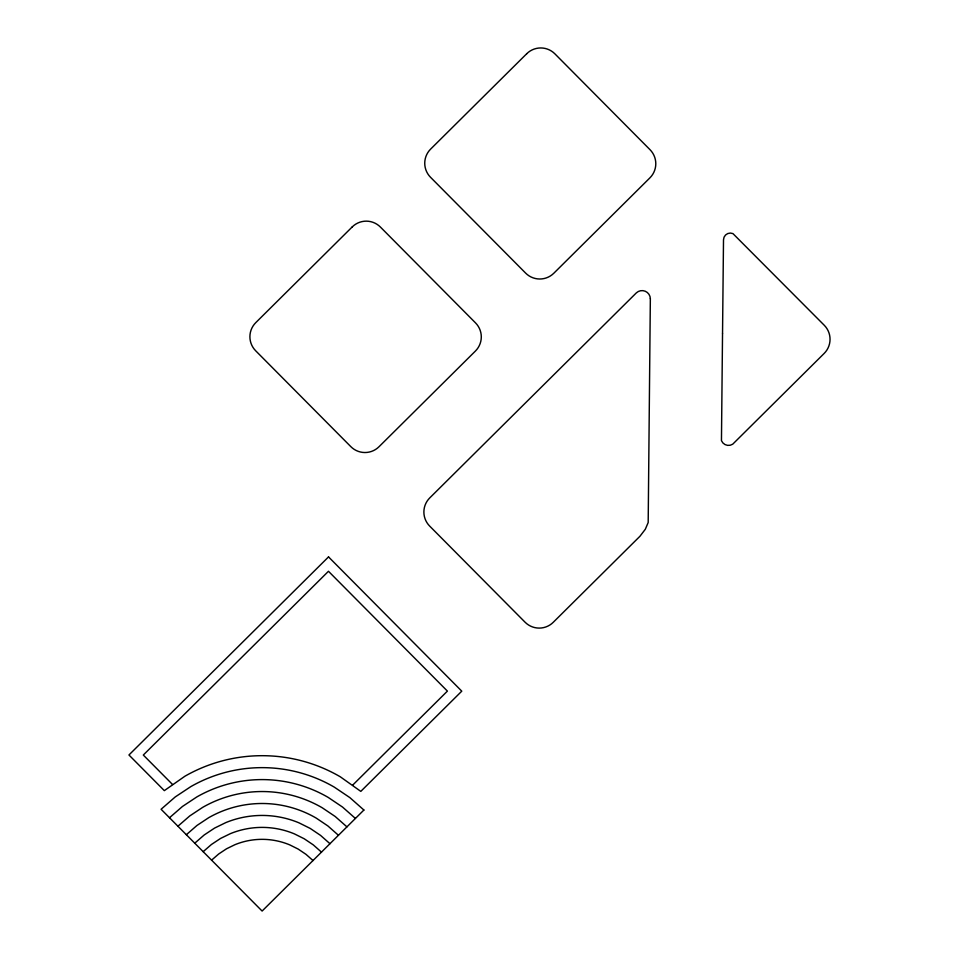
<?xml version="1.0" encoding="UTF-8"?>
<svg xmlns="http://www.w3.org/2000/svg" width="959" height="959" viewBox="0 0 959 959"><rect width="100%" height="100%" fill="white"/><g stroke="black" fill="none" stroke-linecap="round" stroke-linejoin="round"><path stroke-width="1.44" d="M352.672 785.133L447.409 691.103L328.469 571.276L143.311 755.045L172.5 784.45M169.503 817.739L182.474 806.459L196.811 796.953A131.455 131.455 0 0 1 328.266 797.456L342.531 807.058L355.417 818.447M177.918 826.226L189.714 815.965L202.745 807.322A119.503 119.503 0 0 1 322.248 807.778L335.218 816.517L346.93 826.862M186.346 834.714L196.955 825.471L208.678 817.703A107.564 107.564 0 0 1 316.242 818.111L327.906 825.963L338.443 835.277M194.761 843.189L204.195 834.977L214.612 828.073L225.856 822.582A95.612 95.612 0 0 1 299.028 822.858L310.225 828.432L320.594 835.421L329.968 843.704M203.176 851.676L211.436 844.483L220.558 838.442L230.388 833.647A83.661 83.661 0 0 1 294.413 833.886L304.207 838.765L313.281 844.879L321.481 852.119M211.591 860.151L218.676 854.001L226.492 848.811L234.919 844.699A71.709 71.709 0 0 1 289.798 844.903L298.189 849.087L305.969 854.325L313.006 860.535M650.346 298.74L648.188 522.523L645.311 529.26L639.965 536.249L553.247 622.319A19.923 19.923 0 0 1 525.076 622.211L429.656 526.071A19.923 19.923 0 0 1 429.764 497.901L636.368 292.855A8.295 8.295 0 0 1 650.346 298.74M722.535 333.312L721.456 440.649A7.648 7.648 0 0 0 732.724 444.185L824.165 353.427A19.923 19.923 0 0 0 824.272 325.269L732.928 233.588A6.797 6.797 0 0 0 723.506 239.774L722.535 333.312M352.217 226.923L255.789 322.62A19.923 19.923 0 0 0 255.681 350.79L350.826 446.642A19.923 19.923 0 0 0 378.997 446.75L475.412 351.054A19.923 19.923 0 0 0 475.52 322.883L380.387 227.031A19.923 19.923 0 0 0 352.217 226.923M526.719 53.728L430.627 149.101A19.923 19.923 0 0 0 430.519 177.271L525.652 273.123A19.923 19.923 0 0 0 553.822 273.231L649.914 177.859A19.923 19.923 0 0 0 650.022 149.7L554.889 53.836A19.923 19.923 0 0 0 526.719 53.728M328.529 556.903L128.95 754.985L164.325 790.636L184.931 776.215A155.358 155.358 0 0 1 340.301 776.802L360.8 791.379L461.77 691.163L328.529 556.903M363.893 810.031L262.107 911.05L161.088 809.264L175.233 796.941L190.877 786.584A143.406 143.406 0 0 1 334.283 787.123L349.843 797.6L363.893 810.031"/></g></svg>
